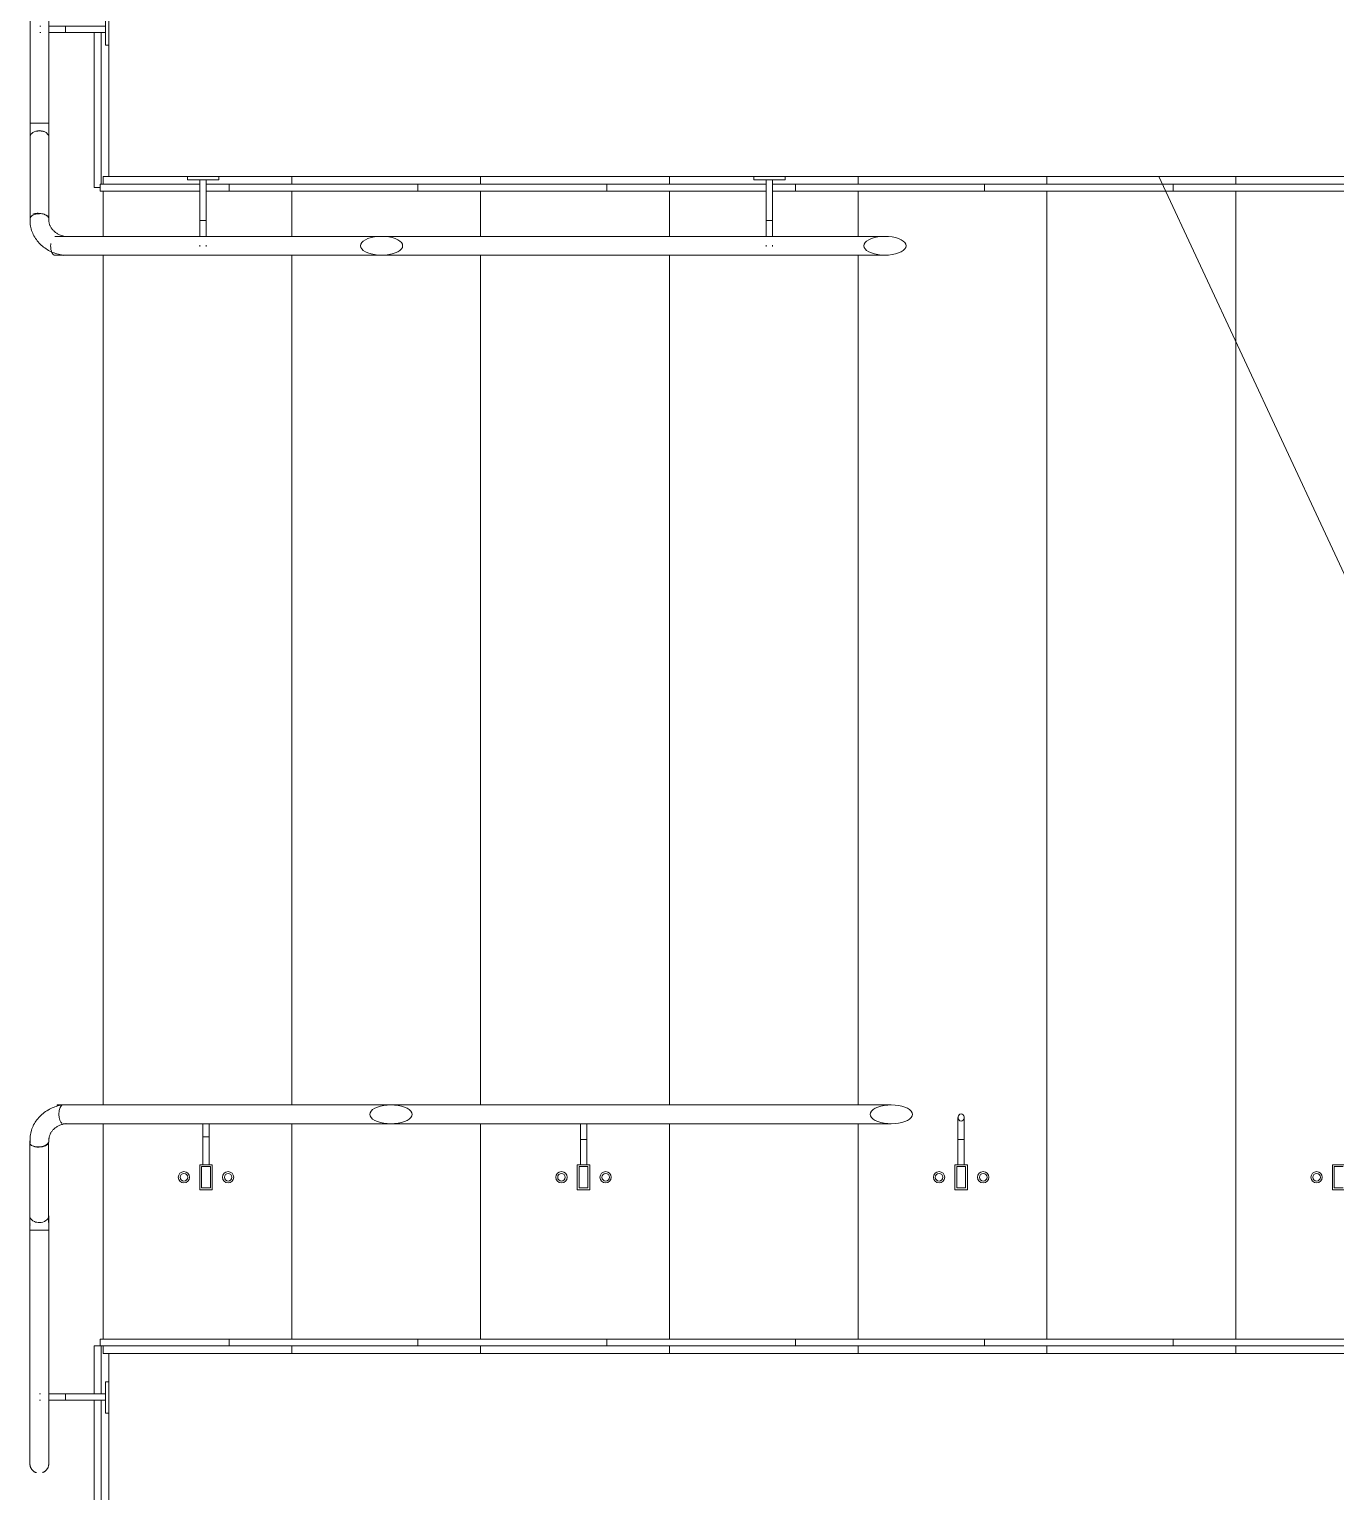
# Model space of a CAD drawing. Header units: millimetres. Extents: x 5993 to 95364, y 87345 to 145529.
# Drawn here: x 42432.3 to 42601.3, y 118716.9 to 118906.1 of the extents above; entities that cross this region are included whole.
import ezdxf

# ---------------------------------------------------------------- set-up
doc = ezdxf.new("R2010")
doc.units = ezdxf.units.MM
for name, color, linetype, lineweight in [('0-2', 7, 'Continuous', 9), ('Марки вырезов', 7, 'Continuous', 9), ('Ограждение', 7, 'Continuous', 9), ('Ограждение-1', 7, 'Continuous', 20), ('Перекрытия', 7, 'Continuous', 9), ('Стены', 7, 'Continuous', 9), ('Стены-1', 7, 'Continuous', 13)]:
    doc.layers.add(name, color=color, linetype=linetype, lineweight=lineweight)

# ---------------------------------------------------------------- blocks, each defined once
blk = doc.blocks.new('Ограждение 20 - Ограждение 2-31403527-АИ2_01_План напольных покрытий и плинтусов 1го этажа _Часть 1_')
at = {"layer": 'Ограждение'}
for p, q in [((7527.6, 57356), (7518.2, 57356)), ((7518.2, 57354), (7518.2, 57356)), ((8048.4, 57356), (7527.6, 57356)), ((8843.7, 57356), (8048.4, 57356)), ((7527.6, 57326), (8048.4, 57326)), ((8048.4, 57326), (8843.7, 57326)), ((7749.6, 57305.4), (7749.6, 57261)), ((7759.6, 57261), (7759.6, 57305.4)), ((7474.4, 57296.3), (7474.4, 57169)), ((7504.4, 57169), (7504.4, 57296.3)), ((7749.6, 57301), (7749.6, 57261)), ((7759.6, 57261), (7759.6, 57301)), ((8349.7, 57301), (8349.7, 57261)), ((8359.7, 57261), (8359.7, 57301)), ((8949.6, 57301), (8949.6, 57261)), ((8959.6, 57261), (8959.6, 57301)), ((7744.6, 57261), (7744.6, 57221)), ((7764.6, 57261), (7744.6, 57261)), ((7747.6, 57258), (7761.6, 57258)), ((7747.6, 57224), (7747.6, 57258)), ((7761.6, 57258), (7761.6, 57224)), ((7764.6, 57221), (7764.6, 57261)), ((7744.6, 57221), (7764.6, 57221)), ((7761.6, 57224), (7747.6, 57224)), ((7474.4, 57169), (7474.4, 57166.1)), ((7474.7, 57156.9), (7474.7, 56820.9)), ((7474.7, 57156.9), (7489.7, 57156.9)), ((7489.7, 57156.9), (7504.7, 57156.9)), ((7504.7, 56820.9), (7504.7, 57156.9)), ((7600, 56916.2), (7595, 56916.2)), ((7595, 56916.2), (7595, 56915.3)), ((7595, 56915.3), (7595, 56916.2)), ((7600, 56916.2), (7595, 56916.2)), ((7595, 56916.2), (7595, 56915.3)), ((7595, 56866.2), (7595, 56916.2)), ((7595, 56896.9), (7531.1, 56896.9)), ((7595, 56896.9), (7531.1, 56896.9)), ((7531.1, 56886.9), (7595, 56886.9)), ((7531.1, 56886.9), (7595, 56886.9)), ((7595, 56867), (7595, 56866.2)), ((7595, 56866.2), (7595, 56867)), ((7595, 56867), (7595, 56866.2)), ((7595, 56866.2), (7600, 56866.2)), ((7595, 56866.2), (7600, 56866.2))]:
    blk.add_line(p, q, dxfattribs=at)
at = {"layer": 'Ограждение', "flags": 128}
for points in [[(7749.6, 57305.4), (7749.6, 57307), (7749.6, 57308.7), (7749.6, 57310.3), (7749.6, 57311.9), (7749.6, 57313.5), (7749.6, 57315.2), (7749.6, 57316.7), (7749.6, 57318.3), (7749.6, 57319.9), (7749.6, 57321.4), (7749.6, 57322.9), (7749.6, 57324.4), (7749.6, 57325.8)], [(8949.6, 57301), (8949.6, 57302.6), (8949.6, 57304.3), (8949.6, 57305.9), (8949.6, 57307.6), (8949.6, 57309.2), (8949.6, 57310.8), (8949.6, 57312.4), (8949.6, 57313.9), (8949.6, 57315.5), (8949.6, 57317), (8949.6, 57318.5), (8949.6, 57320), (8949.6, 57321.4), (8949.6, 57322.8), (8949.6, 57324.2), (8949.6, 57325.6), (8949.6, 57326.9), (8949.6, 57328.1), (8949.6, 57329.3), (8949.6, 57330.5), (8949.6, 57331.6), (8949.6, 57332.7), (8949.6, 57333.7), (8949.6, 57334.7), (8949.6, 57335.6), (8949.6, 57336.1)], [(8959.6, 57336.1), (8959.6, 57335.2), (8959.6, 57334.3), (8959.6, 57333.3), (8959.6, 57332.3), (8959.6, 57331.2), (8959.6, 57330.1), (8959.6, 57328.9), (8959.6, 57327.7), (8959.6, 57326.4), (8959.6, 57325.1), (8959.6, 57323.7), (8959.6, 57322.3), (8959.6, 57320.9), (8959.6, 57319.5), (8959.6, 57318), (8959.6, 57316.5), (8959.6, 57314.9), (8959.6, 57313.4), (8959.6, 57311.8), (8959.6, 57310.2), (8959.6, 57308.6), (8959.6, 57307), (8959.6, 57305.3), (8959.6, 57303.7), (8959.6, 57302), (8959.6, 57301)], [(7749.6, 57301), (7749.6, 57302.6), (7749.6, 57304.3), (7749.6, 57305.9), (7749.6, 57307.6), (7749.6, 57309.2), (7749.6, 57310.8), (7749.6, 57312.4), (7749.6, 57313.9), (7749.6, 57315.5), (7749.6, 57317), (7749.6, 57318.5), (7749.6, 57320), (7749.6, 57321.4), (7749.6, 57322.8), (7749.6, 57324.2), (7749.6, 57325.6)], [(7759.6, 57325.7), (7759.6, 57324.3), (7759.6, 57322.8), (7759.6, 57321.3), (7759.6, 57319.8), (7759.6, 57318.2), (7759.6, 57316.6), (7759.6, 57315), (7759.6, 57313.4), (7759.6, 57311.8), (7759.6, 57310.2), (7759.6, 57308.5), (7759.6, 57306.9), (7759.6, 57305.4)], [(7759.6, 57325.5), (7759.6, 57324.1), (7759.6, 57322.7), (7759.6, 57321.3), (7759.6, 57319.9), (7759.6, 57318.4), (7759.6, 57316.9), (7759.6, 57315.4), (7759.6, 57313.8), (7759.6, 57312.3), (7759.6, 57310.7), (7759.6, 57309.1), (7759.6, 57307.4), (7759.6, 57305.8), (7759.6, 57304.2), (7759.6, 57302.5), (7759.6, 57301)], [(8349.7, 57301), (8349.7, 57302.6), (8349.7, 57304.3), (8349.7, 57305.9), (8349.7, 57307.6), (8349.7, 57309.2), (8349.7, 57310.8), (8349.7, 57312.4), (8349.7, 57313.9), (8349.7, 57315.5), (8349.7, 57317), (8349.7, 57318.5), (8349.7, 57320), (8349.7, 57321.4), (8349.7, 57322.8), (8349.7, 57324.2), (8349.7, 57325.6)], [(8359.7, 57325.5), (8359.7, 57324.1), (8359.7, 57322.7), (8359.7, 57321.3), (8359.7, 57319.9), (8359.7, 57318.4), (8359.7, 57316.9), (8359.7, 57315.4), (8359.7, 57313.8), (8359.7, 57312.3), (8359.7, 57310.7), (8359.7, 57309.1), (8359.7, 57307.4), (8359.7, 57305.8), (8359.7, 57304.2), (8359.7, 57302.5), (8359.7, 57301)], [(7474.6, 57156.9), (7474.6, 57158.2), (7474.6, 57159.5), (7474.6, 57160.7), (7474.6, 57162), (7474.6, 57163.3), (7474.6, 57164.5), (7474.6, 57165.7), (7474.6, 57167), (7474.6, 57168.2), (7474.6, 57169.4), (7474.6, 57170.5), (7474.6, 57171.7), (7474.6, 57172.8), (7474.6, 57173.9), (7474.6, 57175), (7474.6, 57176), (7474.6, 57177), (7474.6, 57178), (7474.6, 57178.9), (7474.6, 57179.6)], [(7474.6, 57146.7), (7474.6, 57148), (7474.6, 57149.3), (7474.6, 57150.5), (7474.6, 57151.8), (7474.6, 57153), (7474.6, 57154.3), (7474.6, 57155.5), (7474.6, 57156.7), (7474.6, 57157.9), (7474.6, 57159.1), (7474.6, 57160.3), (7474.6, 57161.4), (7474.6, 57162.6), (7474.6, 57163.7), (7474.6, 57164.7), (7474.6, 57165.8), (7474.6, 57166.8)], [(7504.6, 57179.6), (7504.6, 57178.6), (7504.6, 57177.7), (7504.6, 57176.7), (7504.6, 57175.7), (7504.6, 57174.6), (7504.6, 57173.5), (7504.6, 57172.4), (7504.6, 57171.3), (7504.6, 57170.1), (7504.6, 57169), (7504.6, 57167.8), (7504.6, 57166.6), (7504.6, 57165.3), (7504.6, 57164.1), (7504.6, 57162.9), (7504.6, 57161.6), (7504.6, 57160.3), (7504.6, 57159.1), (7504.6, 57157.8), (7504.6, 57156.9)], [(7504.6, 57169.3), (7504.6, 57168.4), (7504.6, 57167.5), (7504.6, 57166.5), (7504.6, 57165.4), (7504.6, 57164.4), (7504.6, 57163.3), (7504.6, 57162.2), (7504.6, 57161.1), (7504.6, 57159.9), (7504.6, 57158.7), (7504.6, 57157.6)], [(7490.1, 56896.9), (7490.1, 56896.9), (7490.3, 56896.9), (7490.4, 56896.9), (7490.7, 56896.9), (7491, 56896.9), (7491.4, 56896.9), (7491.8, 56896.9)], [(7491.8, 56886.9), (7491.3, 56886.9), (7491, 56886.9), (7490.7, 56886.9), (7490.4, 56886.9), (7490.2, 56886.9), (7490.1, 56886.9), (7490.1, 56886.9)], [(7531.1, 56886.9), (7529.4, 56886.9), (7527.8, 56886.9), (7526.1, 56886.9), (7524.5, 56886.9), (7522.9, 56886.9), (7521.3, 56886.9), (7519.7, 56886.9), (7518.1, 56886.9), (7516.6, 56886.9), (7515, 56886.9), (7513.5, 56886.9), (7512.1, 56886.9), (7510.6, 56886.9), (7509.2, 56886.9), (7507.8, 56886.9), (7506.5, 56886.9), (7505.2, 56886.9)], [(7531.1, 56886.9), (7529.4, 56886.9), (7527.8, 56886.9), (7526.1, 56886.9), (7524.5, 56886.9), (7522.9, 56886.9), (7521.3, 56886.9), (7519.7, 56886.9), (7518.1, 56886.9), (7516.6, 56886.9), (7515, 56886.9), (7513.5, 56886.9), (7512.1, 56886.9), (7510.6, 56886.9), (7509.2, 56886.9), (7507.8, 56886.9), (7506.5, 56886.9), (7505.2, 56886.9)], [(7505.3, 56896.9), (7506.6, 56896.9), (7507.9, 56896.9), (7509.3, 56896.9), (7510.7, 56896.9), (7512.2, 56896.9), (7513.7, 56896.9), (7515.2, 56896.9), (7516.7, 56896.9), (7518.2, 56896.9), (7519.8, 56896.9), (7521.4, 56896.9), (7523, 56896.9), (7524.6, 56896.9), (7526.3, 56896.9), (7527.9, 56896.9), (7529.5, 56896.9), (7531.1, 56896.9)], [(7505.3, 56896.9), (7506.6, 56896.9), (7507.9, 56896.9), (7509.3, 56896.9), (7510.7, 56896.9), (7512.2, 56896.9), (7513.7, 56896.9), (7515.2, 56896.9), (7516.7, 56896.9), (7518.2, 56896.9), (7519.8, 56896.9), (7521.4, 56896.9), (7523, 56896.9), (7524.6, 56896.9), (7526.3, 56896.9), (7527.9, 56896.9), (7529.5, 56896.9), (7531.1, 56896.9)], [(7474.7, 56785.9), (7474.7, 56786), (7474.7, 56786), (7474.7, 56786.2), (7474.7, 56786.4), (7474.7, 56786.6), (7474.7, 56786.9), (7474.7, 56787.3), (7474.7, 56787.7), (7474.7, 56788.2), (7474.7, 56788.7), (7474.7, 56789.3), (7474.7, 56789.9), (7474.7, 56790.6), (7474.7, 56791.3), (7474.7, 56792), (7474.7, 56792.9), (7474.7, 56793.7), (7474.7, 56794.6), (7474.7, 56795.6), (7474.7, 56796.6), (7474.7, 56797.6), (7474.7, 56798.6), (7474.7, 56799.7), (7474.7, 56800.9), (7474.7, 56802), (7474.7, 56803.2), (7474.7, 56804.4), (7474.7, 56805.7), (7474.7, 56807), (7474.7, 56808.3), (7474.7, 56809.6), (7474.7, 56810.9), (7474.7, 56812.2), (7474.7, 56813.6), (7474.7, 56815), (7474.7, 56816.4), (7474.7, 56817.8), (7474.7, 56819.2), (7474.7, 56820.6), (7474.7, 56820.9)], [(7474.7, 56820.9), (7474.7, 56819.5), (7474.7, 56818.1), (7474.7, 56816.7), (7474.7, 56815.4), (7474.7, 56814), (7474.7, 56812.6), (7474.7, 56811.3), (7474.7, 56809.9), (7474.7, 56808.6), (7474.7, 56807.3), (7474.7, 56806), (7474.7, 56804.8), (7474.7, 56803.5), (7474.7, 56802.3), (7474.7, 56801.2), (7474.7, 56800), (7474.7, 56798.9), (7474.7, 56797.9), (7474.7, 56796.8), (7474.7, 56795.8), (7474.7, 56794.9), (7474.7, 56794), (7474.7, 56793.1), (7474.7, 56792.3), (7474.7, 56791.5), (7474.7, 56790.8), (7474.7, 56790.1), (7474.7, 56789.4), (7474.7, 56788.8), (7474.7, 56788.3), (7474.7, 56787.8), (7474.7, 56787.4), (7474.7, 56787), (7474.7, 56786.7), (7474.7, 56786.4), (7474.7, 56786.2), (7474.7, 56786.1), (7474.7, 56786), (7474.7, 56785.9)], [(7504.7, 56820.9), (7504.7, 56819.5), (7504.7, 56818.1), (7504.7, 56816.7), (7504.7, 56815.4), (7504.7, 56814), (7504.7, 56812.6), (7504.7, 56811.3), (7504.7, 56809.9), (7504.7, 56808.6), (7504.7, 56807.3), (7504.7, 56806), (7504.7, 56804.8), (7504.7, 56803.5), (7504.7, 56802.3), (7504.7, 56801.2), (7504.7, 56800)], [(7504.7, 56785.9), (7504.7, 56786), (7504.7, 56786), (7504.7, 56786.2), (7504.7, 56786.4), (7504.7, 56786.6), (7504.7, 56786.9), (7504.7, 56787.3), (7504.7, 56787.7), (7504.7, 56788.2), (7504.7, 56788.7), (7504.7, 56789.3), (7504.7, 56789.9), (7504.7, 56790.6), (7504.7, 56791.3), (7504.7, 56792), (7504.7, 56792.9), (7504.7, 56793.7), (7504.7, 56794.6), (7504.7, 56795.6), (7504.7, 56796.6), (7504.7, 56797.6), (7504.7, 56798.6), (7504.7, 56799.7), (7504.7, 56800.9), (7504.7, 56802), (7504.7, 56803.2), (7504.7, 56804.4), (7504.7, 56805.7), (7504.7, 56807), (7504.7, 56808.3), (7504.7, 56809.6), (7504.7, 56810.9), (7504.7, 56812.2), (7504.7, 56813.6), (7504.7, 56815), (7504.7, 56816.4), (7504.7, 56817.8), (7504.7, 56819.2), (7504.7, 56820.6), (7504.7, 56820.9)], [(7504.7, 56795.8), (7504.7, 56794.9), (7504.7, 56794), (7504.7, 56793.1), (7504.7, 56792.3), (7504.7, 56791.5), (7504.7, 56790.8), (7504.7, 56790.1), (7504.7, 56789.4), (7504.7, 56788.8), (7504.7, 56788.3), (7504.7, 56787.8), (7504.7, 56787.4), (7504.7, 56787), (7504.7, 56786.7), (7504.7, 56786.4), (7504.7, 56786.2), (7504.7, 56786.1), (7504.7, 56786), (7504.7, 56785.9)], [(7485, 56771.7), (7484.4, 56771.9), (7483.8, 56772.1), (7483.3, 56772.4), (7482.8, 56772.6), (7482.2, 56772.9), (7481.7, 56773.2), (7481.2, 56773.6), (7480.7, 56773.9), (7480.3, 56774.3), (7479.8, 56774.7), (7479.4, 56775.1), (7478.9, 56775.5), (7478.5, 56775.9), (7478.1, 56776.4), (7477.8, 56776.8), (7477.4, 56777.3), (7477.1, 56777.8), (7476.8, 56778.3), (7476.5, 56778.9), (7476.2, 56779.4), (7475.9, 56779.9), (7475.7, 56780.5), (7475.5, 56781.1), (7475.3, 56781.6), (7475.2, 56782.2), (7475, 56782.8), (7474.9, 56783.4), (7474.8, 56784), (7474.7, 56784.6), (7474.7, 56785.2), (7474.7, 56785.8), (7474.7, 56785.9)], [(7504.7, 56785.9), (7504.7, 56785.3), (7504.6, 56784.7), (7504.6, 56784.1), (7504.5, 56783.5), (7504.4, 56783), (7504.3, 56782.4), (7504.1, 56781.8), (7503.9, 56781.2), (7503.7, 56780.7), (7503.5, 56780.1), (7503.3, 56779.5), (7503, 56779), (7502.7, 56778.5), (7502.4, 56778), (7502.1, 56777.5), (7501.7, 56777), (7501.4, 56776.5), (7501, 56776), (7500.6, 56775.6), (7500.1, 56775.2), (7499.7, 56774.8), (7499.2, 56774.4), (7498.8, 56774), (7498.3, 56773.6), (7497.8, 56773.3), (7497.3, 56773), (7496.8, 56772.7), (7496.2, 56772.4), (7495.7, 56772.2), (7495.1, 56772), (7494.6, 56771.7)]]:
    blk.add_lwpolyline(points, dxfattribs=at)
at = {"layer": 'Ограждение'}
for centre, radius, start, end in [((7719.6, 57241), 9, 90, 270), ((7719.5, 57241), 6, 90, 270), ((7719.5, 57241), 6, 270, 90), ((7719.6, 57241), 9, 270, 90), ((7789.7, 57241), 9, 90, 270), ((7789.8, 57241), 6, 90, 270), ((7789.7, 57241), 9, 270, 90), ((7789.8, 57241), 6, 270, 90), ((8319.6, 57241), 9, 90, 270), ((8319.5, 57241), 6, 90, 270), ((8319.5, 57241), 6, 270, 90), ((8319.6, 57241), 9, 270, 90), ((8389.7, 57241), 9, 90, 270), ((8389.8, 57241), 6, 90, 270), ((8389.7, 57241), 9, 270, 90), ((8389.8, 57241), 6, 270, 90), ((8919.6, 57241), 9, 90, 270), ((8919.5, 57241), 6, 90, 270), ((8919.5, 57241), 6, 270, 90), ((8919.6, 57241), 9, 270, 90), ((8989.7, 57241), 9, 90, 270), ((8989.8, 57241), 6, 90, 270), ((8989.7, 57241), 9, 270, 90), ((8989.8, 57241), 6, 270, 90), ((9519.6, 57241), 9, 90, 270), ((9519.5, 57241), 6, 90, 270), ((9519.5, 57241), 6, 270, 90), ((9519.6, 57241), 9, 270, 90)]:
    blk.add_arc(centre, radius, start, end, dxfattribs=at)
for centre, major_axis, ratio, start_param, end_param in [((7527.6, 57341), (0, 15), 0.447214, 0, 1.570796), ((7527.6, 57341), (0, 15), 0.447214, 1.570796, 2.879793), ((7489.4, 57296.3), (15, 0), 0.5, 2.879793, 4.712389), ((7489.4, 57297.8), (15, 0), 0.5, 2.879793, 3.141593), ((7489.4, 57296.3), (15, 0), 0.5, 4.712389, 6.203112), ((7489.4, 57169), (15, 0), 0.5, 3.141593, 3.403392), ((7489.4, 57166.1), (15, 0), 0.5, 3.141593, 3.403392), ((7489.6, 57179.6), (15, 0), 0.701869, 3.403392, 4.173478), ((7489.4, 57169), (15, 0), 0.5, 3.611168, 3.665191), ((7489.6, 57179.6), (15, 0), 0.701869, 4.18879, 4.712389), ((7489.6, 57179.6), (15, 0), 0.701869, 4.712389, 5.495566), ((7489.6, 57179.6), (15, 0), 0.701869, 5.497787, 5.751061), ((7489.6, 57179.6), (15, 0), 0.701869, 5.759587, 5.996221), ((7489.6, 57179.6), (15, 0), 0.701869, 6.021386, 6.283185), ((7489.6, 57156.9), (15, 0), 0.008993, 2.879793, 3.141593), ((7489.6, 57156.9), (15, 0), 0.008993, 1.570796, 2.703762), ((7489.6, 57156.9), (15, 0), 0.008993, 0.261799, 1.570796)]:
    blk.add_ellipse(centre, major_axis=major_axis, ratio=ratio, start_param=start_param, end_param=end_param, dxfattribs=at)
for points in [[(7749.7, 57305.4), (7749.8, 57305.4), (7750.2, 57305.4), (7751.3, 57305.4), (7752.9, 57305.3), (7754, 57305.3), (7754.6, 57305.3)], [(7754.6, 57305.3), (7755.2, 57305.3), (7756.4, 57305.3), (7757.9, 57305.4), (7759, 57305.4), (7759.6, 57305.4), (7759.6, 57305.4), (7759.5, 57305.4)], [(7759.5, 57301), (7759.6, 57301), (7759.6, 57301), (7759.5, 57301)], [(8349.7, 57301), (8349.8, 57301), (8350.2, 57301), (8351.4, 57301), (8352.9, 57301), (8354.1, 57301), (8354.7, 57301)], [(8354.7, 57301), (8355.2, 57301), (8356.4, 57301), (8357.9, 57301), (8359.1, 57301), (8359.7, 57301), (8359.7, 57301), (8359.6, 57301)], [(8949.7, 57301), (8949.8, 57301), (8950.2, 57301), (8951.4, 57301), (8952.9, 57301), (8954, 57301), (8954.6, 57301)], [(8954.6, 57301), (8955.2, 57301), (8956.4, 57301), (8957.9, 57301), (8959, 57301), (8959.5, 57301), (8959.6, 57301)], [(7531.1, 56896.8), (7531.1, 56896.9), (7531.1, 56896.9), (7531.1, 56896.8)], [(7531.1, 56891.9), (7531.1, 56892.5), (7531.1, 56893.6), (7531.1, 56895.2), (7531.1, 56896.3), (7531.1, 56896.9), (7531.1, 56896.9), (7531.1, 56896.8)], [(7531.1, 56887), (7531.1, 56887.1), (7531.1, 56887.5), (7531.1, 56888.6), (7531.1, 56890.2), (7531.1, 56891.3), (7531.1, 56891.9)]]:
    blk.add_open_spline(points, degree=3, dxfattribs=at)
at = {"layer": 'Ограждение-1'}
for p, q in [((8344.6, 57261), (8344.6, 57221)), ((8364.6, 57261), (8344.6, 57261)), ((8347.6, 57258), (8361.6, 57258)), ((8347.6, 57224), (8347.6, 57258)), ((8361.6, 57258), (8361.6, 57224)), ((8364.6, 57221), (8364.6, 57261)), ((8944.6, 57261), (8944.6, 57221)), ((8964.6, 57261), (8944.6, 57261)), ((8947.6, 57258), (8961.6, 57258)), ((8947.6, 57224), (8947.6, 57258)), ((8961.6, 57258), (8961.6, 57224)), ((8964.6, 57221), (8964.6, 57261)), ((9544.6, 57261), (9544.6, 57221)), ((9564.6, 57261), (9544.6, 57261)), ((9547.6, 57258), (9561.6, 57258)), ((9547.6, 57224), (9547.6, 57258)), ((8344.6, 57221), (8364.6, 57221)), ((8361.6, 57224), (8347.6, 57224)), ((8944.6, 57221), (8964.6, 57221)), ((8961.6, 57224), (8947.6, 57224)), ((9544.6, 57221), (9564.6, 57221)), ((9561.6, 57224), (9547.6, 57224))]:
    blk.add_line(p, q, dxfattribs=at)
at = {"layer": 'Ограждение-1', "flags": 128}
for points in [[(8082, 57341), (8081.5, 57343.6), (8080, 57346.2), (8077.5, 57348.5), (8074.1, 57350.7), (8070, 57352.5), (8065.2, 57354), (8059.9, 57355.1), (8054.3, 57355.8), (8048.4, 57356), (8042.6, 57355.8), (8037, 57355.1), (8031.7, 57354), (8026.9, 57352.5), (8022.8, 57350.7), (8019.4, 57348.5), (8016.9, 57346.2), (8015.4, 57343.6), (8014.9, 57341)], [(8877.3, 57341), (8876.8, 57343.6), (8875.3, 57346.2), (8872.8, 57348.5), (8869.4, 57350.7), (8865.3, 57352.5), (8860.5, 57354), (8855.2, 57355.1), (8849.6, 57355.8), (8843.7, 57356), (8837.9, 57355.8), (8832.3, 57355.1), (8827, 57354), (8822.2, 57352.5), (8818, 57350.7), (8814.7, 57348.5), (8812.2, 57346.2), (8810.7, 57343.6), (8810.2, 57341)], [(8014.9, 57341), (8015.4, 57338.4), (8016.9, 57335.9), (8019.4, 57333.5), (8022.8, 57331.4), (8026.9, 57329.6), (8031.7, 57328.1), (8037, 57326.9), (8042.6, 57326.3), (8048.4, 57326), (8054.3, 57326.3), (8059.9, 57326.9), (8065.2, 57328.1), (8070, 57329.6), (8074.1, 57331.4), (8077.5, 57333.5), (8080, 57335.9), (8081.5, 57338.4), (8082, 57341)], [(8810.2, 57341), (8810.7, 57338.4), (8812.2, 57335.9), (8814.7, 57333.5), (8818, 57331.4), (8822.2, 57329.6), (8827, 57328.1), (8832.3, 57326.9), (8837.9, 57326.3), (8843.7, 57326), (8849.6, 57326.3), (8855.2, 57326.9), (8860.5, 57328.1), (8865.3, 57329.6), (8869.4, 57331.4), (8872.8, 57333.5), (8875.3, 57335.9), (8876.8, 57338.4), (8877.3, 57341)], [(8954.6, 57341.8), (8952.8, 57341.4), (8951.3, 57340.4), (8950.2, 57338.8), (8949.7, 57337), (8949.7, 57335.1), (8950.2, 57333.3), (8951.3, 57331.7), (8952.8, 57330.6), (8954.6, 57330.1)], [(8954.6, 57330.1), (8956.5, 57330.6), (8958, 57331.7), (8959, 57333.3), (8959.6, 57335.1), (8959.6, 57337), (8959.1, 57338.8), (8958, 57340.4), (8956.5, 57341.4), (8954.6, 57341.8)]]:
    blk.add_lwpolyline(points, dxfattribs=at)
blk = doc.blocks.new('Ограждение 21 - Ограждение 1-31403978-АИ2_01_План напольных покрытий и плинтусов 1го этажа _Часть 1_')
at = {"layer": 'Ограждение'}
blk.add_line((7474.9, 57300.4), (7474.9, 57298.3), dxfattribs=at)
at = {"layer": 'Ограждение', "flags": 128}
for points in [[(7528.5, 57356.2), (7526.1, 57355.8), (7523.8, 57355.4), (7521.4, 57354.9), (7519.1, 57354.3), (7516.7, 57353.6), (7514.5, 57352.8), (7512.2, 57352), (7510, 57351.1), (7507.8, 57350.1), (7505.7, 57349), (7503.6, 57347.8), (7501.5, 57346.6), (7499.5, 57345.3), (7497.6, 57343.9), (7495.7, 57342.4), (7493.9, 57340.9), (7492.1, 57339.3), (7490.4, 57337.6), (7488.8, 57335.9), (7487.3, 57334.1), (7485.8, 57332.3), (7484.4, 57330.4), (7483.1, 57328.4), (7481.9, 57326.4), (7480.7, 57324.3), (7479.7, 57322.2), (7478.8, 57320.1), (7477.9, 57317.9), (7477.2, 57315.6), (7476.5, 57313.4), (7476, 57311.1), (7475.5, 57308.8), (7475.2, 57306.5), (7475, 57304.1), (7474.9, 57301.8), (7474.9, 57300.4)], [(7528.5, 57356.2), (7526.1, 57355.8), (7523.8, 57355.4), (7521.4, 57354.9), (7519.1, 57354.3), (7516.7, 57353.6), (7514.5, 57352.8), (7512.2, 57352), (7510, 57351.1), (7507.8, 57350.1), (7505.7, 57349)], [(7503.1, 57347.5), (7501.5, 57346.6), (7499.5, 57345.3), (7497.6, 57343.9), (7495.7, 57342.4), (7493.9, 57340.9), (7492.1, 57339.3), (7490.4, 57337.6), (7488.8, 57335.9), (7487.3, 57334.1), (7485.8, 57332.3), (7484.4, 57330.4), (7483.1, 57328.4), (7481.9, 57326.4), (7480.7, 57324.3), (7479.9, 57322.6)], [(7504.9, 57300.4), (7504.9, 57301.4), (7504.9, 57302.4), (7505.1, 57303.3), (7505.2, 57304.3), (7505.4, 57305.2), (7505.7, 57306.2), (7506, 57307.1), (7506.3, 57308.1), (7506.7, 57309), (7507.1, 57310), (7507.6, 57310.9), (7508.1, 57311.8), (7508.7, 57312.7), (7509.3, 57313.6), (7510, 57314.5), (7510.7, 57315.3), (7511.4, 57316.2), (7512.2, 57317), (7513.1, 57317.8), (7514, 57318.6), (7514.9, 57319.4), (7515.9, 57320.1), (7516.9, 57320.8), (7518, 57321.5), (7519, 57322.1), (7520.2, 57322.7), (7521.3, 57323.3), (7522.5, 57323.8), (7523.8, 57324.3), (7525, 57324.7), (7526.3, 57325.1), (7527.6, 57325.5), (7528.9, 57325.8), (7530.2, 57326.1), (7531.6, 57326.3), (7532.4, 57326.4)], [(7476, 57311.1), (7475.5, 57308.8), (7475.2, 57306.5), (7475, 57304.1), (7474.9, 57301.8), (7474.9, 57300.4)], [(7479.7, 57322.2), (7478.8, 57320.1), (7477.9, 57317.9), (7477.2, 57315.6), (7476.5, 57313.4), (7476.1, 57311.5)], [(7518, 57321.5), (7519, 57322.1), (7520.2, 57322.7), (7521.3, 57323.3), (7522.5, 57323.8), (7523.8, 57324.3)], [(7474.9, 57300.4), (7474.9, 57298.1), (7475.1, 57295.8), (7475.1, 57295.5)], [(7505, 57298.4), (7504.9, 57299.4), (7504.9, 57300.3), (7504.9, 57300.4)]]:
    blk.add_lwpolyline(points, dxfattribs=at)
at = {"layer": 'Ограждение'}
for centre, major_axis, ratio, start_param, end_param in [((7530.5, 57341.3), (-1.9, 14.9), 0.073182, 6.275388, 6.283185), ((7490, 57296.9), (14.9, 1.5), 0.495521, 3.878277, 5.972672), ((7490, 57296.9), (14.9, 1.5), 0.495521, 6.067463, 6.234471), ((7490, 57296.9), (14.9, 1.5), 0.495521, 6.067463, 6.234471)]:
    blk.add_ellipse(centre, major_axis=major_axis, ratio=ratio, start_param=start_param, end_param=end_param, dxfattribs=at)
blk = doc.blocks.new('Ограждение 3 - Ограждение 2-31409385-АИ2_01_План напольных покрытий и плинтусов 1го этажа _Часть 1_')
at = {"layer": 'Ограждение'}
for p, q in [((7475, 59226.1), (7475, 58916)), ((7505, 58916), (7505, 59226.1)), ((7595, 59070.1), (7531.4, 59070.1)), ((7595, 59070.1), (7531.4, 59070.1)), ((7600, 59089.9), (7595, 59089.9)), ((7595, 59089.9), (7595, 59089)), ((7595, 59089), (7595, 59089.9)), ((7600, 59089.9), (7595, 59089.9)), ((7595, 59089.9), (7595, 59089)), ((7595, 59039.9), (7595, 59089.9)), ((7531.4, 59060.1), (7595, 59060.1)), ((7531.4, 59060.1), (7595, 59060.1)), ((7595, 59040.7), (7595, 59039.9)), ((7595, 59039.9), (7595, 59040.7)), ((7595, 59040.7), (7595, 59039.9)), ((7595, 59039.9), (7600, 59039.9)), ((7595, 59039.9), (7600, 59039.9)), ((7490, 58916), (7477, 58916)), ((7505, 58916), (7490, 58916)), ((7475, 58895.9), (7475, 58764.3)), ((7505, 58764.3), (7505, 58895.9)), ((7725, 58831), (7725, 58826)), ((7725, 58831), (7725, 58826)), ((7725, 58826), (7725.9, 58826)), ((7725.9, 58826), (7725, 58826)), ((7725, 58826), (7725.9, 58826)), ((7775, 58826), (7725, 58826)), ((7744.8, 58826), (7744.8, 58761.1)), ((7744.8, 58826), (7744.8, 58761.1)), ((7754.8, 58761.1), (7754.8, 58826)), ((7754.8, 58761.1), (7754.8, 58826)), ((7774.1, 58826), (7775, 58826)), ((7775, 58826), (7774.1, 58826)), ((7774.1, 58826), (7775, 58826)), ((7775, 58826), (7775, 58831)), ((7775, 58826), (7775, 58831)), ((8625, 58831), (8625, 58826)), ((8625, 58826), (8625.9, 58826)), ((8675, 58826), (8625, 58826)), ((8644.8, 58826), (8644.8, 58761.1)), ((8654.8, 58761.1), (8654.8, 58826)), ((8674.1, 58826), (8675, 58826)), ((8675, 58826), (8675, 58831)), ((8033.5, 58736), (7514.4, 58736)), ((8833.5, 58736), (8033.5, 58736)), ((7514.4, 58706), (8033.5, 58706)), ((8033.5, 58706), (8833.5, 58706))]:
    blk.add_line(p, q, dxfattribs=at)
at = {"layer": 'Ограждение', "flags": 128}
for points in [[(7475, 59276.1), (7475, 59276.7), (7475, 59277.3), (7475.1, 59277.9), (7475.2, 59278.5), (7475.3, 59279.1), (7475.4, 59279.7), (7475.6, 59280.3), (7475.8, 59280.9), (7476, 59281.4), (7476.2, 59282), (7476.4, 59282.5), (7476.7, 59283.1), (7477, 59283.6), (7477.3, 59284.1), (7477.6, 59284.6), (7478, 59285.1), (7478.3, 59285.6), (7478.7, 59286), (7479.1, 59286.5), (7479.5, 59286.9), (7480, 59287.3), (7480.4, 59287.7), (7480.9, 59288.1), (7481.4, 59288.4), (7481.9, 59288.8), (7482.4, 59289.1), (7482.9, 59289.4), (7483.5, 59289.6), (7484, 59289.9), (7484.6, 59290.1), (7485.1, 59290.3), (7485.7, 59290.5), (7486.3, 59290.7), (7486.9, 59290.8), (7487.4, 59290.9), (7488, 59291)], [(7491.8, 59291), (7492.4, 59291), (7493, 59290.8), (7493.6, 59290.7), (7494.1, 59290.6), (7494.7, 59290.4), (7495.3, 59290.2), (7495.8, 59290), (7496.4, 59289.7), (7496.9, 59289.5), (7497.4, 59289.2), (7498, 59288.9), (7498.5, 59288.5), (7498.9, 59288.2), (7499.4, 59287.8), (7499.9, 59287.4), (7500.3, 59287), (7500.8, 59286.6), (7501.2, 59286.2), (7501.6, 59285.7)], [(7501.9, 59285.2), (7502.3, 59284.7), (7502.6, 59284.3), (7502.9, 59283.7), (7503.2, 59283.2), (7503.5, 59282.7), (7503.7, 59282.1), (7504, 59281.6), (7504.2, 59281), (7504.4, 59280.4), (7504.5, 59279.9), (7504.7, 59279.3), (7504.8, 59278.7), (7504.9, 59278.1), (7504.9, 59277.5), (7505, 59276.9), (7505, 59276.3), (7505, 59276.1)], [(7475, 59276.1), (7475, 59276.1), (7475, 59276), (7475, 59275.8), (7475, 59275.5), (7475, 59275.2), (7475, 59274.7), (7475, 59274.2), (7475, 59273.6), (7475, 59272.9), (7475, 59272.2), (7475, 59271.4), (7475, 59270.5), (7475, 59269.5), (7475, 59268.5), (7475, 59267.4), (7475, 59266.3), (7475, 59265), (7475, 59263.7), (7475, 59262.4), (7475, 59261), (7475, 59259.5), (7475, 59258), (7475, 59256.4), (7475, 59254.8), (7475, 59253.2), (7475, 59251.5), (7475, 59249.7), (7475, 59247.9), (7475, 59246.1), (7475, 59244.3), (7475, 59242.4), (7475, 59240.5), (7475, 59238.6), (7475, 59236.6), (7475, 59234.6), (7475, 59232.7), (7475, 59230.7), (7475, 59228.7), (7475, 59226.7), (7475, 59226.1)], [(7475, 59226.1), (7475, 59228.1), (7475, 59230.1), (7475, 59232.1), (7475, 59234.1), (7475, 59236.1), (7475, 59238), (7475, 59240), (7475, 59241.9), (7475, 59243.8), (7475, 59245.6), (7475, 59247.4), (7475, 59249.2), (7475, 59251), (7475, 59252.7), (7475, 59254.4), (7475, 59256), (7475, 59257.6), (7475, 59259.1), (7475, 59260.6), (7475, 59262), (7475, 59263.4), (7475, 59264.7), (7475, 59265.9), (7475, 59267.1), (7475, 59268.2), (7475, 59269.3), (7475, 59270.2), (7475, 59271.2), (7475, 59272), (7475, 59272.7), (7475, 59273.4), (7475, 59274), (7475, 59274.6), (7475, 59275), (7475, 59275.4), (7475, 59275.7), (7475, 59275.9), (7475, 59276.1), (7475, 59276.1), (7475, 59276.1)], [(7505, 59226.1), (7505, 59228.1), (7505, 59230.1), (7505, 59232.1), (7505, 59234.1), (7505, 59236.1), (7505, 59238), (7505, 59240), (7505, 59241.9), (7505, 59243.8), (7505, 59245.6), (7505, 59247.4), (7505, 59249.2), (7505, 59251), (7505, 59252.7), (7505, 59254.4), (7505, 59256), (7505, 59257.6), (7505, 59259.1), (7505, 59260.6), (7505, 59262), (7505, 59263.4), (7505, 59264.7), (7505, 59265.9), (7505, 59267.1), (7505, 59268.2), (7505, 59269.3), (7505, 59270.2), (7505, 59271.2), (7505, 59272), (7505, 59272.7), (7505, 59273.4), (7505, 59274), (7505, 59274.6), (7505, 59275), (7505, 59275.4), (7505, 59275.7), (7505, 59275.9), (7505, 59276.1), (7505, 59276.1), (7505, 59276.1)], [(7505, 59276.1), (7505, 59276.1), (7505, 59276), (7505, 59275.8), (7505, 59275.5), (7505, 59275.2), (7505, 59274.7), (7505, 59274.2), (7505, 59273.6), (7505, 59272.9), (7505, 59272.2), (7505, 59271.4), (7505, 59270.5), (7505, 59269.5), (7505, 59268.5), (7505, 59267.4), (7505, 59266.3), (7505, 59265), (7505, 59263.7), (7505, 59262.4), (7505, 59261), (7505, 59259.5), (7505, 59258), (7505, 59256.4), (7505, 59254.8), (7505, 59253.2), (7505, 59251.5), (7505, 59249.7), (7505, 59247.9), (7505, 59246.1), (7505, 59244.3), (7505, 59242.4), (7505, 59240.5), (7505, 59238.6), (7505, 59236.6), (7505, 59234.6), (7505, 59232.7), (7505, 59230.7), (7505, 59228.7), (7505, 59226.7)], [(7490.5, 59070.1), (7490.5, 59070.1), (7490.6, 59070.1), (7490.8, 59070.1), (7491, 59070.1), (7491.3, 59070.1), (7491.7, 59070.1), (7492.2, 59070.1)], [(7505.7, 59070.1), (7507, 59070.1), (7508.3, 59070.1), (7509.7, 59070.1), (7511.1, 59070.1), (7512.5, 59070.1), (7514, 59070.1), (7515.5, 59070.1), (7517, 59070.1), (7518.6, 59070.1), (7520.2, 59070.1), (7521.8, 59070.1), (7523.4, 59070.1), (7525, 59070.1), (7526.6, 59070.1), (7528.3, 59070.1), (7529.9, 59070.1), (7531.4, 59070.1)], [(7505.7, 59070.1), (7507, 59070.1), (7508.3, 59070.1), (7509.7, 59070.1), (7511.1, 59070.1), (7512.5, 59070.1), (7514, 59070.1), (7515.5, 59070.1), (7517, 59070.1), (7518.6, 59070.1), (7520.2, 59070.1), (7521.8, 59070.1), (7523.4, 59070.1), (7525, 59070.1), (7526.6, 59070.1), (7528.3, 59070.1), (7529.9, 59070.1), (7531.4, 59070.1)], [(7492.1, 59060.1), (7491.7, 59060.1), (7491.3, 59060.1), (7491, 59060.1), (7490.8, 59060.1), (7490.6, 59060.1), (7490.5, 59060.1), (7490.5, 59060.1)], [(7531.4, 59060.1), (7529.8, 59060.1), (7528.1, 59060.1), (7526.5, 59060.1), (7524.9, 59060.1), (7523.3, 59060.1), (7521.6, 59060.1), (7520.1, 59060.1), (7518.5, 59060.1), (7516.9, 59060.1), (7515.4, 59060.1), (7513.9, 59060.1), (7512.4, 59060.1), (7511, 59060.1), (7509.6, 59060.1), (7508.2, 59060.1), (7506.9, 59060.1), (7505.6, 59060.1)], [(7531.4, 59060.1), (7529.8, 59060.1), (7528.1, 59060.1), (7526.5, 59060.1), (7524.9, 59060.1), (7523.3, 59060.1), (7521.6, 59060.1), (7520.1, 59060.1), (7518.5, 59060.1), (7516.9, 59060.1), (7515.4, 59060.1), (7513.9, 59060.1), (7512.4, 59060.1), (7511, 59060.1), (7509.6, 59060.1), (7508.2, 59060.1), (7506.9, 59060.1), (7505.6, 59060.1)], [(7474.9, 58893.4), (7474.9, 58894.3), (7474.9, 58895.3), (7474.9, 58896.2), (7474.9, 58897.3), (7474.9, 58898.3), (7474.9, 58899.4), (7474.9, 58900.5), (7474.9, 58901.6), (7474.9, 58902.8), (7474.9, 58904), (7474.9, 58905.2), (7474.9, 58906.4), (7474.9, 58907.6), (7474.9, 58908.8), (7474.9, 58910.1), (7474.9, 58911.3), (7474.9, 58912.6), (7474.9, 58913.9), (7474.9, 58915.1), (7474.9, 58916)], [(7474.9, 58894.3), (7474.9, 58895.3), (7474.9, 58896.2), (7474.9, 58897.3), (7474.9, 58898.3), (7474.9, 58899.4), (7474.9, 58900.5), (7474.9, 58901.6), (7474.9, 58902.8), (7474.9, 58904), (7474.9, 58905.2), (7474.9, 58906.4), (7474.9, 58907.6), (7474.9, 58908.8), (7474.9, 58910.1), (7474.9, 58911.3), (7474.9, 58912.6), (7474.9, 58913.9), (7474.9, 58915.1), (7474.9, 58916)], [(7504.9, 58916), (7504.9, 58914.7), (7504.9, 58913.4), (7504.9, 58912.2), (7504.9, 58910.9), (7504.9, 58909.7), (7504.9, 58908.4), (7504.9, 58907.2), (7504.9, 58906), (7504.9, 58904.8), (7504.9, 58903.6), (7504.9, 58902.4), (7504.9, 58901.3), (7504.9, 58900.1), (7504.9, 58899), (7504.9, 58898), (7504.9, 58896.9), (7504.9, 58895.9), (7504.9, 58894.9), (7504.9, 58894), (7504.9, 58893.4)], [(7504.9, 58916), (7504.9, 58914.7), (7504.9, 58913.4), (7504.9, 58912.2), (7504.9, 58910.9), (7504.9, 58909.7), (7504.9, 58908.4), (7504.9, 58907.2), (7504.9, 58906), (7504.9, 58904.8), (7504.9, 58903.6), (7504.9, 58902.4), (7504.9, 58901.3), (7504.9, 58900.1), (7504.9, 58899), (7504.9, 58898)], [(7744.8, 58736.6), (7744.8, 58738), (7744.8, 58739.3), (7744.8, 58740.7), (7744.8, 58742.2), (7744.8, 58743.7), (7744.8, 58745.2), (7744.8, 58746.7), (7744.8, 58748.3), (7744.8, 58749.8), (7744.8, 58751.4), (7744.8, 58753), (7744.8, 58754.6), (7744.8, 58756.3), (7744.8, 58757.9), (7744.8, 58759.6), (7744.8, 58761.1)], [(7744.8, 58736.6), (7744.8, 58738), (7744.8, 58739.3), (7744.8, 58740.7), (7744.8, 58742.2), (7744.8, 58743.7), (7744.8, 58745.2), (7744.8, 58746.7), (7744.8, 58748.3), (7744.8, 58749.8), (7744.8, 58751.4), (7744.8, 58753), (7744.8, 58754.6), (7744.8, 58756.3), (7744.8, 58757.9), (7744.8, 58759.6), (7744.8, 58761.1)], [(7754.8, 58761.1), (7754.8, 58759.4), (7754.8, 58757.8), (7754.8, 58756.2), (7754.8, 58754.5), (7754.8, 58752.9), (7754.8, 58751.3), (7754.8, 58749.7), (7754.8, 58748.1), (7754.8, 58746.6), (7754.8, 58745.1), (7754.8, 58743.6), (7754.8, 58742.1), (7754.8, 58740.6), (7754.8, 58739.2), (7754.8, 58737.9), (7754.8, 58736.5)], [(7754.8, 58761.1), (7754.8, 58759.4), (7754.8, 58757.8), (7754.8, 58756.2), (7754.8, 58754.5), (7754.8, 58752.9), (7754.8, 58751.3), (7754.8, 58749.7), (7754.8, 58748.1), (7754.8, 58746.6), (7754.8, 58745.1), (7754.8, 58743.6), (7754.8, 58742.1), (7754.8, 58740.6), (7754.8, 58739.2), (7754.8, 58737.9), (7754.8, 58736.5)], [(8644.8, 58736.6), (8644.8, 58738), (8644.8, 58739.3), (8644.8, 58740.7), (8644.8, 58742.2), (8644.8, 58743.7), (8644.8, 58745.2), (8644.8, 58746.7), (8644.8, 58748.3), (8644.8, 58749.8), (8644.8, 58751.4), (8644.8, 58753), (8644.8, 58754.6), (8644.8, 58756.3), (8644.8, 58757.9), (8644.8, 58759.6), (8644.8, 58761.1)], [(8654.8, 58761.1), (8654.8, 58759.4), (8654.8, 58757.8), (8654.8, 58756.2), (8654.8, 58754.5), (8654.8, 58752.9), (8654.8, 58751.3), (8654.8, 58749.7), (8654.8, 58748.1), (8654.8, 58746.6), (8654.8, 58745.1), (8654.8, 58743.6), (8654.8, 58742.1), (8654.8, 58740.6), (8654.8, 58739.2), (8654.8, 58737.9), (8654.8, 58736.5)], [(7744.8, 58720.1), (7744.8, 58720.2), (7744.8, 58720.3), (7744.8, 58720.4), (7744.8, 58720.7), (7744.8, 58721), (7744.8, 58721.4), (7744.8, 58721.8)], [(7754.8, 58721.8), (7754.8, 58721.3), (7754.8, 58721), (7754.8, 58720.7), (7754.8, 58720.4), (7754.8, 58720.3), (7754.8, 58720.2), (7754.8, 58720.1)], [(8644.8, 58720.1), (8644.8, 58720.2), (8644.8, 58720.3), (8644.8, 58720.4), (8644.8, 58720.7), (8644.8, 58721), (8644.8, 58721.4), (8644.8, 58721.8)], [(8654.8, 58721.8), (8654.8, 58721.3), (8654.8, 58721), (8654.8, 58720.7), (8654.8, 58720.4), (8654.8, 58720.3), (8654.8, 58720.2), (8654.8, 58720.1)]]:
    blk.add_lwpolyline(points, dxfattribs=at)
at = {"layer": 'Ограждение'}
for centre, major_axis, ratio, start_param, end_param in [((7489.9, 58916), (15, 0), 0.008993, 3.403392, 4.712389), ((7489.9, 58916), (15, 0), 0.008993, 4.712389, 6.021386), ((7489.9, 58893.4), (15, 0), 0.701869, 2.879793, 3.141593), ((7490, 58895.9), (15, 0), 0.5, 2.879793, 3.141593), ((7489.9, 58893.4), (15, 0), 0.701869, 2.617994, 2.759235), ((7489.9, 58893.4), (15, 0), 0.701869, 2.356194, 2.604807), ((7489.9, 58893.4), (15, 0), 0.701869, 1.570796, 2.345731), ((7490, 58895.9), (15, 0), 0.5, 1.570796, 1.93635), ((7489.9, 58893.4), (15, 0), 0.701869, 0.785398, 1.570796), ((7490, 58895.9), (15, 0), 0.5, 1.205243, 1.570796), ((7490, 58895.9), (15, 0), 0.5, 1.056663, 1.201795), ((7489.9, 58893.4), (15, 0), 0.701869, 0.261799, 0.772459), ((7490, 58895.9), (15, 0), 0.5, 0, 0.261799), ((7490, 58764.3), (15, 0), 0.5, 2.617994, 2.879793), ((7490, 58764.3), (15, 0), 0.5, 2.379793, 2.592755), ((7490, 58764.3), (15, 0), 0.5, 2.103837, 2.335299), ((7490, 58764.3), (15, 0), 0.5, 1.84912, 2.075214), ((7490, 58764.3), (15, 0), 0.5, 1.577019, 1.818425), ((7490, 58764.3), (15, 0), 0.5, 0, 1.047198), ((7490, 58764.3), (15, 0), 0.5, 2.887261, 3.314837), ((7490, 58764.3), (15, 0), 0.5, 3.141593, 3.314837), ((7514.4, 58721), (0, 15), 0.447214, 1.317676, 1.570796), ((7514.4, 58721), (0, 15), 0.447214, 1.570796, 3.141593)]:
    blk.add_ellipse(centre, major_axis=major_axis, ratio=ratio, start_param=start_param, end_param=end_param, dxfattribs=at)
for points in [[(7531.4, 59070), (7531.4, 59070.1), (7531.4, 59070.1), (7531.4, 59070)], [(7531.4, 59070), (7531.4, 59070.1), (7531.4, 59070.1), (7531.4, 59069.5), (7531.4, 59068.4), (7531.5, 59066.8), (7531.5, 59065.7), (7531.5, 59065.1)], [(7531.5, 59065.1), (7531.5, 59064.5), (7531.5, 59063.3), (7531.4, 59061.8), (7531.4, 59060.7), (7531.4, 59060.2), (7531.4, 59060.1)], [(7744.9, 58761.1), (7744.8, 58761.1), (7744.8, 58761.1), (7744.9, 58761.1)], [(7744.9, 58761.1), (7744.8, 58761.1), (7744.8, 58761.1), (7745.4, 58761.1), (7746.5, 58761.1), (7748.1, 58761.1), (7749.2, 58761.1), (7749.8, 58761.1)], [(7749.8, 58761.1), (7750.4, 58761.1), (7751.6, 58761.1), (7753.1, 58761.1), (7754.2, 58761.1), (7754.6, 58761.1), (7754.7, 58761.1)], [(8644.9, 58761.1), (8644.8, 58761.1), (8644.8, 58761.1), (8645.4, 58761.1), (8646.5, 58761.1), (8648.1, 58761.1), (8649.2, 58761.1), (8649.8, 58761.1)], [(8649.8, 58761.1), (8650.4, 58761.1), (8651.6, 58761.1), (8653.1, 58761.1), (8654.2, 58761.1), (8654.6, 58761.1), (8654.7, 58761.1)]]:
    blk.add_open_spline(points, degree=3, dxfattribs=at)
at = {"layer": 'Ограждение-1', "flags": 128}
for points in [[(8067.1, 58721), (8066.6, 58723.6), (8065.1, 58726.2), (8062.6, 58728.5), (8059.2, 58730.7), (8055.1, 58732.5), (8050.3, 58734), (8045, 58735.1), (8039.4, 58735.8), (8033.5, 58736), (8027.7, 58735.8), (8022.1, 58735.1), (8016.8, 58734), (8012, 58732.5), (8007.8, 58730.7), (8004.5, 58728.5), (8002, 58726.2), (8000.5, 58723.6), (8000, 58721)], [(8000, 58721), (8000.5, 58718.4), (8002, 58715.9), (8004.5, 58713.5), (8007.8, 58711.4), (8012, 58709.6), (8016.8, 58708.1), (8022.1, 58706.9), (8027.7, 58706.3), (8033.5, 58706), (8039.4, 58706.3), (8045, 58706.9), (8050.3, 58708.1), (8055.1, 58709.6), (8059.2, 58711.4), (8062.6, 58713.5), (8065.1, 58715.9), (8066.6, 58718.4), (8067.1, 58721)], [(8867.1, 58721), (8866.6, 58723.6), (8865.1, 58726.2), (8862.6, 58728.5), (8859.2, 58730.7), (8855.1, 58732.5), (8850.3, 58734), (8845, 58735.1), (8839.4, 58735.8), (8833.5, 58736), (8827.7, 58735.8), (8822.1, 58735.1), (8816.8, 58734), (8812, 58732.5), (8807.8, 58730.7), (8804.5, 58728.5), (8802, 58726.2), (8800.5, 58723.6), (8800, 58721)], [(8800, 58721), (8800.5, 58718.4), (8802, 58715.9), (8804.5, 58713.5), (8807.8, 58711.4), (8812, 58709.6), (8816.8, 58708.1), (8822.1, 58706.9), (8827.7, 58706.3), (8833.5, 58706), (8839.4, 58706.3), (8845, 58706.9), (8850.3, 58708.1), (8855.1, 58709.6), (8859.2, 58711.4), (8862.6, 58713.5), (8865.1, 58715.9), (8866.6, 58718.4), (8867.1, 58721)]]:
    blk.add_lwpolyline(points, dxfattribs=at)
blk = doc.blocks.new('Ограждение 5 - Ограждение 1-31409410-АИ2_01_План напольных покрытий и плинтусов 1го этажа _Часть 1_')
at = {"layer": 'Ограждение'}
for p, q in [((7510.4, 58747), (7509.7, 58747.9)), ((7527.2, 58706), (7528.5, 58705.8))]:
    blk.add_line(p, q, dxfattribs=at)
at = {"layer": 'Ограждение', "flags": 128}
for points in [[(7475.1, 58766.6), (7474.9, 58764.2), (7474.9, 58761.9), (7474.9, 58761.6)], [(7474.9, 58764.2), (7474.9, 58761.9), (7474.9, 58761.6)], [(7474.9, 58761.6), (7474.9, 58759.2), (7475.1, 58756.9), (7475.3, 58754.6), (7475.7, 58752.2), (7476.2, 58750), (7476.8, 58747.7), (7477.5, 58745.4), (7478.3, 58743.2), (7479.2, 58741), (7480.1, 58738.9), (7481.2, 58736.8), (7482.4, 58734.8), (7483.6, 58732.8), (7485, 58730.8), (7486.4, 58729), (7487.9, 58727.1), (7489.5, 58725.4), (7491.1, 58723.7), (7492.8, 58722), (7494.6, 58720.5), (7496.5, 58719), (7498.4, 58717.5), (7500.4, 58716.2), (7502.4, 58714.9), (7504.4, 58713.7), (7506.6, 58712.6), (7508.7, 58711.5), (7510.9, 58710.6), (7513.2, 58709.7), (7515.4, 58708.9), (7517.7, 58708.1), (7520.1, 58707.5), (7522.4, 58706.9), (7524.8, 58706.4), (7527.2, 58706), (7528.5, 58705.8)], [(7474.9, 58761.6), (7474.9, 58759.2), (7475.1, 58756.9), (7475.3, 58754.6), (7475.7, 58752.2), (7476.2, 58750), (7476.8, 58747.7), (7477.5, 58745.4), (7478.3, 58743.2), (7479.2, 58741), (7480.1, 58738.9), (7481.2, 58736.8), (7482.4, 58734.8), (7483.6, 58732.8), (7485, 58730.8), (7486.4, 58729), (7487.9, 58727.1), (7489.5, 58725.4), (7491.1, 58723.7), (7492.8, 58722), (7494.6, 58720.5), (7496.5, 58719), (7498.4, 58717.5), (7500.4, 58716.2), (7502.4, 58714.9), (7504.4, 58713.7), (7506.6, 58712.6), (7508.7, 58711.5)], [(7504.9, 58761.6), (7504.9, 58762.5), (7504.9, 58763.5), (7505, 58763.6)], [(7532.4, 58735.6), (7531, 58735.8), (7529.7, 58736), (7528.4, 58736.3), (7527, 58736.7), (7525.7, 58737), (7524.5, 58737.5), (7523.2, 58737.9), (7522, 58738.4), (7520.8, 58739), (7519.7, 58739.6), (7518.6, 58740.2), (7517.5, 58740.8), (7516.5, 58741.5), (7515.5, 58742.2), (7514.5, 58743), (7513.6, 58743.7), (7512.7, 58744.5), (7511.9, 58745.3), (7511.1, 58746.2), (7510.4, 58747), (7509.7, 58747.9), (7509, 58748.8), (7508.4, 58749.7), (7507.9, 58750.6), (7507.4, 58751.5), (7506.9, 58752.5), (7506.5, 58753.4), (7506.1, 58754.3), (7505.8, 58755.3), (7505.6, 58756.2), (7505.3, 58757.2), (7505.1, 58758.1), (7505, 58759.1), (7504.9, 58760.1), (7504.9, 58761), (7504.9, 58761.6)], [(7524.5, 58737.5), (7523.2, 58737.9), (7522, 58738.4), (7520.8, 58739)]]:
    blk.add_lwpolyline(points, dxfattribs=at)
at = {"layer": 'Ограждение'}
for centre, major_axis, ratio, start_param, end_param in [((7490, 58765.1), (-14.9, 1.5), 0.495521, 5.286306, 5.546501), ((7490, 58765.1), (-14.9, 1.5), 0.495521, 5.023702, 5.284702), ((7490, 58765.1), (-14.9, 1.5), 0.495521, 4.761461, 5.022902), ((7490, 58765.1), (-14.9, 1.5), 0.495521, 4.499337, 4.761103), ((7490, 58765.1), (-14.9, 1.5), 0.495521, 4.237504, 4.499304), ((7490, 58765.1), (-14.9, 1.5), 0.495521, 3.975705, 4.237461), ((7490, 58765.1), (-14.9, 1.5), 0.495521, 3.713905, 3.974408), ((7490, 58765.1), (-14.9, 1.5), 0.495521, 3.190307, 3.685154), ((7490, 58765.1), (-14.9, 1.5), 0.495521, 3.291901, 3.452106), ((7530.5, 58720.7), (1.9, 14.9), 0.073182, 3.141593, 3.14939)]:
    blk.add_ellipse(centre, major_axis=major_axis, ratio=ratio, start_param=start_param, end_param=end_param, dxfattribs=at)

msp = doc.modelspace()

# ---------------------------------------------------------------- linework, layer by layer
at = {"layer": 'Марки вырезов'}
msp.add_line((42609.19, 118820.94), (42578.38, 118887.01), dxfattribs=at)
at = {"layer": 'Перекрытия'}
for p, q in [((42442.56, 118887.01), (42441.82, 118887.01)), ((42441.82, 118887.01), (42441.82, 118886.03)), ((42466.24, 118887.01), (42466.24, 118886.03)), ((42490.66, 118887.01), (42490.66, 118886.03)), ((42515.08, 118887.01), (42515.08, 118886.03)), ((42539.5, 118887.01), (42539.5, 118886.03)), ((42563.92, 118887.01), (42563.92, 118886.03)), ((42588.33, 118887.01), (42588.33, 118886.03)), ((42441.82, 118885.14), (42441.82, 118879.28)), ((42466.24, 118885.14), (42466.24, 118879.27)), ((42490.66, 118885.14), (42490.66, 118879.27)), ((42515.08, 118885.14), (42515.08, 118879.25)), ((42539.5, 118885.14), (42539.5, 118879.26)), ((42563.92, 118885.14), (42563.92, 118736.66)), ((42588.33, 118885.14), (42588.33, 118736.66)), ((42441.82, 118876.84), (42441.82, 118766.95)), ((42466.24, 118876.84), (42466.24, 118766.95)), ((42490.66, 118876.85), (42490.66, 118766.94)), ((42515.08, 118876.86), (42515.08, 118766.93)), ((42539.5, 118876.85), (42539.5, 118766.93)), ((42441.82, 118764.51), (42441.82, 118736.66)), ((42466.24, 118764.51), (42466.24, 118736.66)), ((42490.66, 118764.52), (42490.66, 118736.66)), ((42515.08, 118764.53), (42515.08, 118736.66)), ((42539.5, 118764.53), (42539.5, 118736.66)), ((42441.82, 118735.77), (42441.82, 118734.8)), ((42466.24, 118735.77), (42466.24, 118734.8)), ((42490.66, 118735.77), (42490.66, 118734.8)), ((42515.08, 118735.77), (42515.08, 118734.8)), ((42539.5, 118735.77), (42539.5, 118734.8)), ((42563.92, 118735.77), (42563.92, 118734.8)), ((42588.33, 118735.77), (42588.33, 118734.8)), ((42441.82, 118734.8), (42442.56, 118734.8))]:
    msp.add_line(p, q, dxfattribs=at)
at = {"layer": 'Стены'}
for p, q in [((42440.68, 118885.59), (42440.68, 118905.66)), ((42441.58, 118905.66), (42441.58, 118886.03)), ((42441.46, 118885.59), (42440.68, 118885.59)), ((42441.46, 118886.03), (42441.46, 118885.14)), ((42441.46, 118886.03), (42454.35, 118886.03)), ((42455.15, 118886.03), (42527.61, 118886.03)), ((42458.14, 118886.03), (42458.14, 118885.14)), ((42482.56, 118886.03), (42482.56, 118885.14)), ((42506.98, 118886.03), (42506.98, 118885.14)), ((42528.4, 118886.03), (42604.65, 118886.03)), ((42531.4, 118886.03), (42531.4, 118885.14)), ((42555.82, 118886.03), (42555.82, 118885.14)), ((42580.24, 118886.03), (42580.24, 118885.14)), ((42454.35, 118885.14), (42441.46, 118885.14)), ((42527.61, 118885.14), (42455.15, 118885.14)), ((42604.65, 118885.14), (42528.4, 118885.14)), ((42440.68, 118729.57), (42440.68, 118735.78)), ((42441.46, 118735.78), (42440.68, 118735.78)), ((42441.46, 118736.66), (42580.24, 118736.66)), ((42441.46, 118735.77), (42441.46, 118736.66)), ((42604.65, 118735.77), (42441.46, 118735.77)), ((42441.58, 118735.77), (42441.58, 118729.57)), ((42458.14, 118735.77), (42458.14, 118736.66)), ((42482.56, 118735.77), (42482.56, 118736.66)), ((42506.98, 118735.77), (42506.98, 118736.66)), ((42531.4, 118735.77), (42531.4, 118736.66)), ((42555.82, 118735.77), (42555.82, 118736.66)), ((42580.24, 118736.66), (42604.65, 118736.66)), ((42580.24, 118735.77), (42580.24, 118736.66)), ((42440.68, 118712.58), (42440.68, 118728.78)), ((42441.58, 118728.78), (42441.58, 118713.47))]:
    msp.add_line(p, q, dxfattribs=at)
at = {"layer": 'Стены-1'}
for p, q in [((42442.56, 119241.08), (42442.56, 118887.01)), ((42442.56, 118887.01), (42462.9, 118887.01)), ((42462.9, 118887.01), (42886.16, 118887.01)), ((42772.21, 118734.8), (42442.56, 118734.8)), ((42442.56, 118734.8), (42442.56, 118714.45))]:
    msp.add_line(p, q, dxfattribs=at)

# ---------------------------------------------------------------- block references
at = {"layer": '0-2', "xscale": 0.08139549610658335, "yscale": 0.08139549610658335, "zscale": 0.08139549610658335}
for name in ['Ограждение 3 - Ограждение 2-31409385-АИ2_01_План напольных покрытий и плинтусов 1го этажа _Часть 1_', 'Ограждение 5 - Ограждение 1-31409410-АИ2_01_План напольных покрытий и плинтусов 1го этажа _Часть 1_', 'Ограждение 20 - Ограждение 2-31403527-АИ2_01_План напольных покрытий и плинтусов 1го этажа _Часть 1_', 'Ограждение 21 - Ограждение 1-31403978-АИ2_01_План напольных покрытий и плинтусов 1го этажа _Часть 1_']:
    msp.add_blockref(name, (41823.95, 114098.43), dxfattribs=at)

doc.saveas('drawing.dxf')
